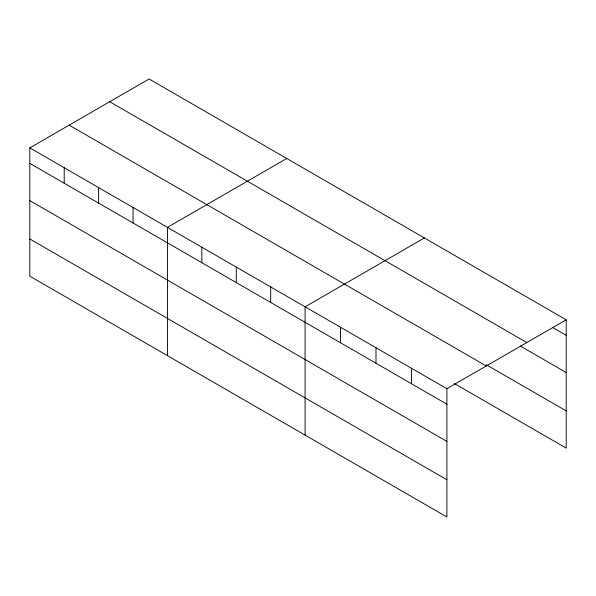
<?xml version="1.0" encoding="UTF-8"?>
<svg xmlns="http://www.w3.org/2000/svg" width="596" height="596" viewBox="0 0 596 596"><rect width="100%" height="100%" fill="white"/><g stroke="black" fill="none" stroke-linecap="round" stroke-linejoin="round"><path stroke-width="0.89" d="M29.8 147.882L446.903 388.696L446.903 516.993L29.8 276.179L29.8 147.882L149.097 79.007L566.2 319.821L566.2 448.118L454.197 383.452M286.743 158.476L167.446 227.352L167.446 355.648M424.382 237.946L305.085 306.821L305.085 435.11M446.903 388.696L566.2 319.821M552.499 327.398L566.2 335.31M109.731 101.737L526.834 342.551M520.271 346.015L566.2 372.537M486.425 364.834L566.2 410.89M69.166 125.16L486.269 365.966M29.8 163.371L446.903 404.185M29.8 200.599L446.903 441.413M29.8 238.951L446.903 479.765M411.449 368.231L411.449 383.712M375.994 347.759L375.994 363.247M340.54 327.293L340.54 342.774M270.681 286.952L270.681 302.44M236.269 267.09L236.269 282.571M201.858 247.221L201.858 262.709M133.035 207.49L133.035 222.971M98.623 187.621L98.623 203.109M64.212 167.752L64.212 183.24"/></g></svg>
